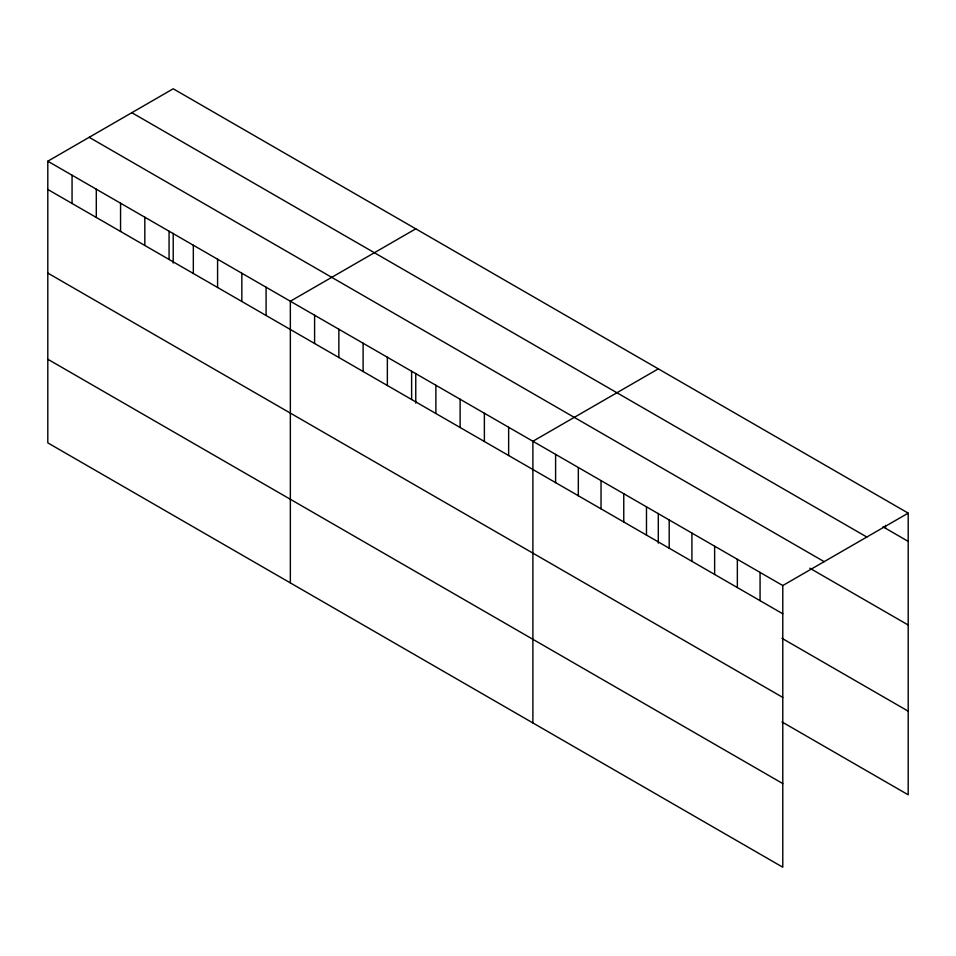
<?xml version="1.0" encoding="UTF-8"?>
<svg xmlns="http://www.w3.org/2000/svg" width="956" height="956" viewBox="0 0 956 956"><rect width="100%" height="100%" fill="white"/><g stroke="black" fill="none" stroke-linecap="round" stroke-linejoin="round"><path stroke-width="1.43" d="M47.8 161.206L782.785 585.538L782.785 867.212L47.8 442.867L47.8 161.206L173.215 88.788L908.2 513.133L908.2 794.795L781.996 721.935M415.764 228.831L290.349 301.236L290.349 582.897M658.302 368.861L532.886 441.266L532.886 722.927M782.785 585.538L908.2 513.133M882.962 526.804L908.2 541.383M131.832 112.689L866.817 537.033M89.183 137.306L824.168 561.65M809.756 568.175L908.2 625.009M47.8 189.455L782.785 613.788M781.996 638.309L908.2 711.168M47.8 273.081L782.785 697.414M47.8 359.241L782.785 783.573M885.483 525.298L885.483 528.262M760.068 572.429L760.068 600.679M737.351 559.308L737.351 587.558M714.634 546.199L714.634 574.448M691.917 533.078L691.917 561.327M669.2 519.956L669.2 548.206M658.302 513.42L658.302 543.128M646.483 506.847L646.483 535.097M623.766 493.726L623.766 521.976M601.037 480.617L601.037 508.867M578.32 467.496L578.32 495.746M555.603 454.387L555.603 482.637M508.64 427.26L508.64 455.51M484.381 413.255L484.381 441.505M460.123 399.261L460.123 427.511M435.876 385.256L435.876 413.506M415.764 373.39L415.764 403.097M411.618 371.251L411.618 399.5M387.359 357.245L387.359 385.495M363.113 343.24L363.113 371.49M338.854 329.246L338.854 357.484M314.596 315.241L314.596 343.491M266.091 287.23L266.091 315.48M241.832 273.225L241.832 301.475M217.586 259.219L217.586 287.469M193.327 245.226L193.327 273.476M173.215 233.348L173.215 263.067M169.069 231.221L169.069 259.47M144.822 217.215L144.822 245.465M120.564 203.21L120.564 231.46M96.305 189.204L96.305 217.454M72.058 175.211L72.058 203.461"/></g></svg>
